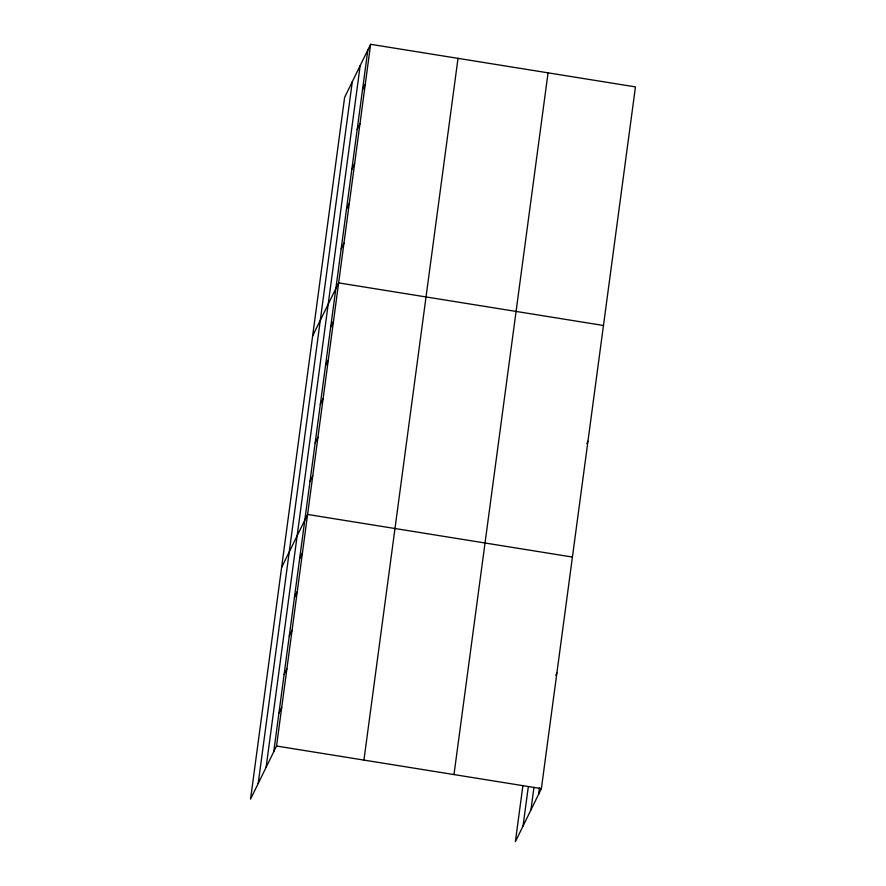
<?xml version="1.0" encoding="UTF-8"?>
<svg xmlns="http://www.w3.org/2000/svg" width="886" height="886" viewBox="0 0 886 886"><rect width="100%" height="100%" fill="white"/><g stroke="black" fill="none" stroke-linecap="round" stroke-linejoin="round"><path stroke-width="1.33" d="M258.203 783.479L352.285 81.745M266.099 767.365L360.17 65.63M273.752 751.738L367.834 50.004M370.625 44.3L344.621 97.371L250.55 799.106L276.543 746.034L370.625 44.3L635.45 86.894L541.379 788.629L515.375 841.7L522.873 785.804M363.936 760.088L458.018 58.354M453.986 774.574L548.057 72.84M523.039 826.062L528.211 787.477M530.924 809.959L533.959 787.333M538.588 794.332L539.474 787.676M362.496 89.763L365.287 84.07M357.169 129.533L359.96 123.83M351.842 169.292L354.633 163.6M346.504 209.063L349.294 203.359M341.176 248.822L343.967 243.129M312.636 335.96L338.64 282.889L603.466 325.483M330.666 327.189L333.457 321.485M325.494 365.785L328.285 360.081M320.322 404.381L323.113 398.678M315.15 442.978L317.941 437.274M309.967 481.563L312.769 475.871M281.593 567.538L307.586 514.456L572.422 557.05M299.623 558.756L302.414 553.052M294.451 597.352L297.242 591.649M289.279 635.949L292.07 630.245M284.096 674.545L286.898 668.841M278.924 713.141L281.715 707.438M586.831 443.554L587.95 441.272M555.788 675.121L556.895 672.839M276.543 746.034L541.379 788.629"/></g></svg>
